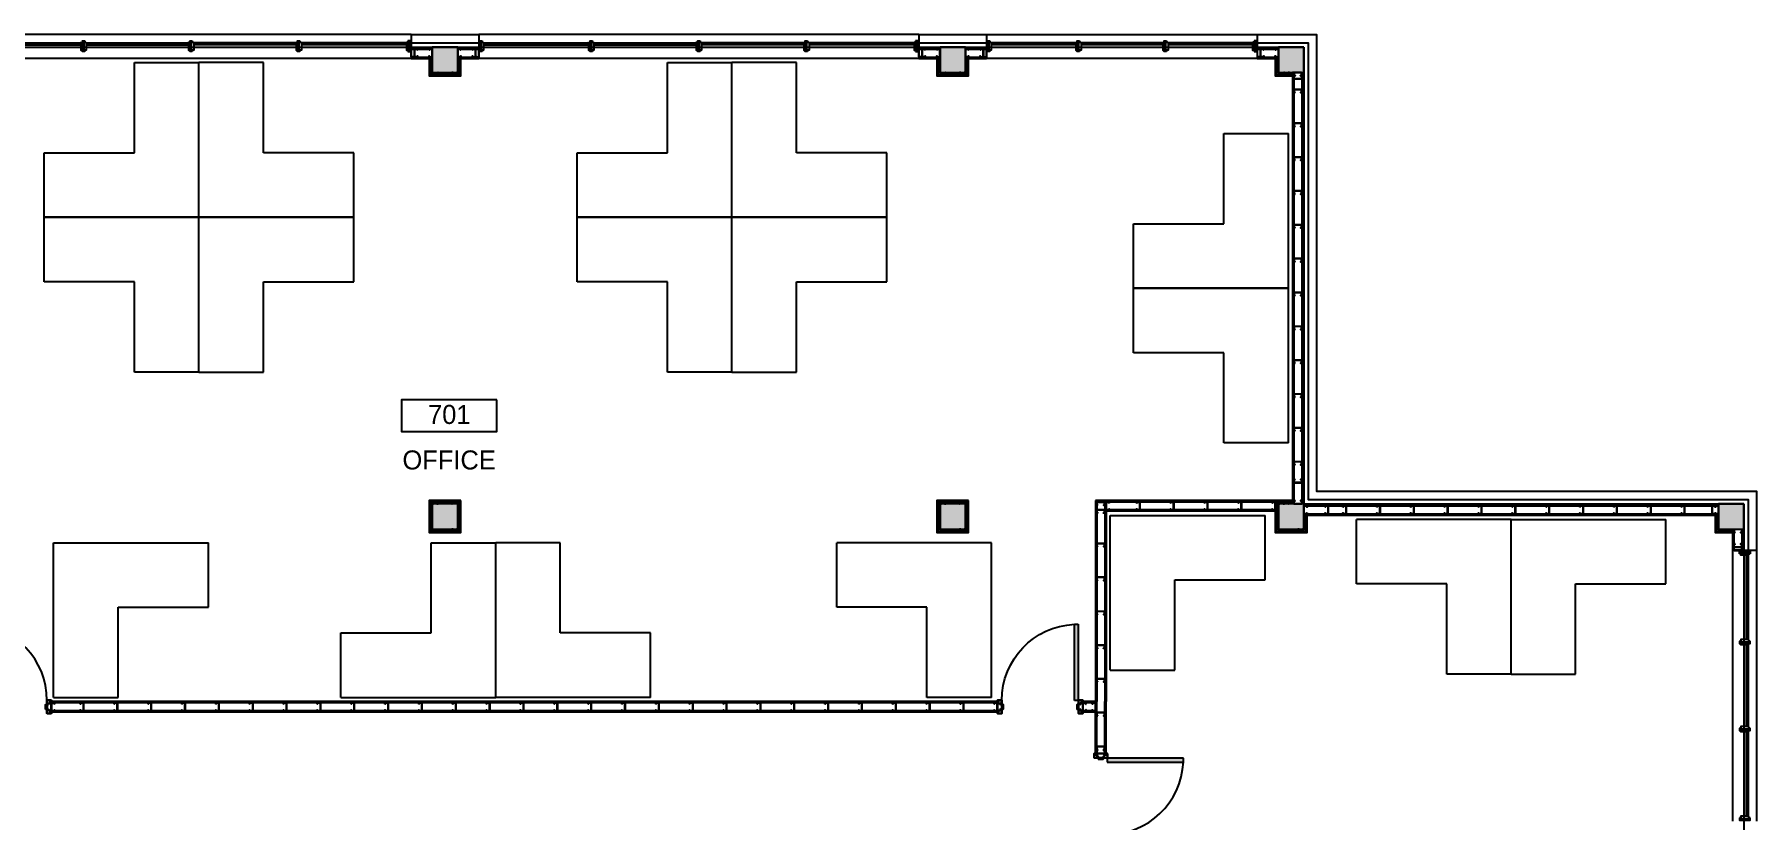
# Model space of a CAD drawing. Header units: millimetres. Extents: x 5414 to 278894, y 4264 to 146383.
# Drawn here: x 77562 to 97914, y 22707 to 32001 of the extents above; entities that cross this region are included whole.
import ezdxf
from ezdxf.enums import TextEntityAlignment as Align

# ---------------------------------------------------------------- set-up
doc = ezdxf.new("R2010")
doc.units = ezdxf.units.MM
doc.linetypes.add('Commercial Base Plan$0$ACAD_ISO02W100', pattern=[15, 12, -3])
for name, color, linetype in [('Commercial Base Plan$0$A-DR-INT', 6, 'Continuous'), ('Commercial Base Plan$0$A-GL-RMS-IDN', 6, 'Continuous'), ('Commercial Base Plan$0$A-PL-LAY-S', 6, 'Continuous'), ('Commercial Base Plan$0$I-FU-DSK', 6, 'Continuous')]:
    doc.layers.add(name, color=color, linetype=linetype)
doc.styles.add('Commercial Base Plan$0$STYLUS BT', font='stylu.ttf')

# ---------------------------------------------------------------- blocks, each defined once
blk = doc.blocks.new('Commercial Base Plan$0$wbC_Stud 92x38')
blk.add_lwpolyline([(-13, 38), (-3, 38, -0.414214), (0, 35), (0, 3, -0.414214), (-3, 0), (-89, 0, -0.414214), (-92, 3), (-92, 35, -0.414214), (-89, 38), (-79, 38), (-79, 37), (-89, 37, 0.414214), (-91, 35), (-91, 3, 0.414214), (-89, 1), (-3, 1, 0.414214), (-1, 3), (-1, 35, 0.414214), (-3, 37), (-13, 37)], format="xyb", close=True)
blk = doc.blocks.new('Commercial Base Plan$0$wbFurringChanel 70x22')
blk.add_lwpolyline([(5, 3), (0, 3, 0.414214), (0, 2), (0, 0, 0.414214), (0, 0), (16, 0, 0.394412), (16, 0), (17, 22, -0.394412), (18, 22), (18, 22, -0.198912), (19, 22), (19, 21, 0.198912), (19, 21), (51, 21), (51, 21, 0.198912), (51, 21), (51, 22, -0.198912), (52, 22), (52, 22, -0.394412), (53, 22), (54, 0, 0.394412), (54, 0), (70, 0, 0.414214), (70, 0), (70, 2, 0.414214), (70, 2), (65, 2)], format="xyb")
blk = doc.blocks.new('Commercial Base Plan$0$wbDoorPlan 900x124(1010ro)')
for p, q in [((55, 976), (55, 77)), ((100, 976), (55, 976)), ((100, 77), (100, 976)), ((1, -35), (1, 35)), ((55, 77), (100, 77)), ((1009, -35), (1009, 35))]:
    blk.add_line(p, q)
for points in [[(9, 65), (2, 65, -0.414214), (1, 66), (1, 77, -0.414214), (2, 78), (50, 78, -0.414214), (51, 77), (51, 29, 0.414214), (52, 28), (66, 28, -0.414214), (67, 27), (67, -27, -0.414214), (66, -28), (52, -28, 0.414214), (51, -29), (51, -77, -0.414214), (50, -78), (2, -78, -0.414214), (1, -77), (1, -66, -0.414214), (2, -65), (9, -65), (9, -64), (2, -64, 0.414214), (0, -66), (0, -77, 0.414214), (2, -79), (50, -79, 0.414214), (52, -77), (52, -29), (66, -29, 0.414214), (68, -27), (68, 27, 0.414214), (66, 29), (52, 29), (52, 77, 0.414214), (50, 79), (2, 79, 0.414214), (0, 77), (0, 66, 0.414214), (2, 64), (9, 64)], [(1001, 65), (1008, 65, 0.414214), (1009, 66), (1009, 77, 0.414214), (1008, 78), (960, 78, 0.414214), (959, 77), (959, 29, -0.414214), (958, 28), (944, 28, 0.414214), (943, 27), (943, -27, 0.414214), (944, -28), (958, -28, -0.414214), (959, -29), (959, -77, 0.414214), (960, -78), (1008, -78, 0.414214), (1009, -77), (1009, -66, 0.414214), (1008, -65), (1001, -65), (1001, -64), (1008, -64, -0.414214), (1010, -66), (1010, -77, -0.414214), (1008, -79), (960, -79, -0.414214), (958, -77), (958, -29), (944, -29, -0.414214), (942, -27), (942, 27, -0.414214), (944, 29), (958, 29), (958, 77, -0.414214), (960, 79), (1008, 79, -0.414214), (1010, 77), (1010, 66, -0.414214), (1008, 64), (1001, 64)]]:
    blk.add_lwpolyline(points, format="xyb", close=True)
for points in [[(0, -34), (0, 34), (20, 45), (15, 51), (15, 77), (50, 77), (50, -77), (15, -77), (15, -52), (20, -45)], [(1010, -34), (1010, 34), (990, 45), (995, 51), (995, 77), (960, 77), (960, -77), (995, -77), (995, -52), (990, -45)]]:
    blk.add_lwpolyline(points, close=True)
for centre in [(35, 36), (975, 36), (35, -36), (975, -36)]:
    blk.add_circle(centre, 8)
blk.add_arc((59, 78), 899, 359.9419, 87.4119)
blk.add_solid([(55, 976), (100, 976), (55, 77), (100, 77)])
blk = doc.blocks.new('Commercial Base Plan$0$wbAluminJamb 127x44.5')
for p, q in [((-109.5, 39.25), (-127, 39.25)), ((-22.5, 56.5), (-17.5, 51.5)), ((0, 39.25), (-17.5, 39.25))]:
    blk.add_line(p, q)
at = {"color": 5}
for p, q in [((-47.5, 56.5), (-47.5, 66.5)), ((-22.5, 56.5), (-22.5, 66.5))]:
    blk.add_line(p, q, dxfattribs=at)
for points in [[(-127, 39.25), (-127, 12), (0, 12), (0, 39.25)], [(-22.5, 56.5), (-109.5, 56.5), (-109.5, 31.5), (-17.5, 31.5), (-17.5, 51.5)]]:
    blk.add_lwpolyline(points)
blk = doc.blocks.new('Commercial Base Plan$0$wbAluminMulion 127x44.5')
for p, q in [((-109.5, 13.625), (-127, 13.625)), ((-22.5, 30.875), (-17.5, 25.875)), ((0, 13.625), (-17.5, 13.625)), ((-22.5, -30.875), (-17.5, -25.875))]:
    blk.add_line(p, q)
at = {"color": 5}
for p, q in [((-47.5, 30.875), (-47.5, 40.875)), ((-22.5, 30.875), (-22.5, 40.875)), ((-47.5, -30.875), (-47.5, -40.875)), ((-22.5, -30.875), (-22.5, -40.875))]:
    blk.add_line(p, q, dxfattribs=at)
for points in [[(-127, 13.625), (-127, -13.625), (-109.5, -13.625)], [(-22.5, 30.875), (-109.5, 30.875), (-109.5, 5.875), (-17.5, 5.875), (-17.5, 25.875)], [(-17.5, -13.625), (0, -13.625), (0, 13.625)], [(-22.5, -30.875), (-109.5, -30.875), (-109.5, -5.875), (-17.5, -5.875), (-17.5, -25.875)]]:
    blk.add_lwpolyline(points)
blk = doc.blocks.new('Commercial Base Plan$0$wbW02Plan_3176x127(ro3200)')
for p, q in [((-3143.5, -22.5), (-2145.375, -22.5)), ((-3143.5, -47.5), (-2145.375, -47.5)), ((-2083.625, -22.5), (-1116.375, -22.5)), ((-2083.625, -47.5), (-1116.375, -47.5)), ((-1054.625, -22.5), (-56.5, -22.5)), ((-1054.625, -47.5), (-56.5, -47.5))]:
    blk.add_line(p, q)
at = {"rotation": 90}
for name, p in [('Commercial Base Plan$0$wbAluminMulion 127x44.5', (-2114.5, 0)), ('Commercial Base Plan$0$wbAluminMulion 127x44.5', (-1085.5, 0)), ('Commercial Base Plan$0$wbAluminJamb 127x44.5', (0, 0))]:
    blk.add_blockref(name, p, dxfattribs=at)
at = {"xscale": -1, "rotation": 270}
blk.add_blockref('Commercial Base Plan$0$wbAluminJamb 127x44.5', (-3200, 0), dxfattribs=at)
blk = doc.blocks.new('Commercial Base Plan$0$wbW01Plan_5176x127(ro5200)')
for p, q in [((-5143.5, -22.5), (-3902.625, -22.5)), ((-5143.5, -47.5), (-3902.625, -47.5)), ((-3840.875, -22.5), (-2630.875, -22.5)), ((-3840.875, -47.5), (-2630.875, -47.5)), ((-1359.125, -22.5), (-2569.125, -22.5)), ((-1359.125, -47.5), (-2569.125, -47.5)), ((-56.5, -22.5), (-1297.375, -22.5)), ((-56.5, -47.5), (-1297.375, -47.5))]:
    blk.add_line(p, q)
at = {"rotation": 90}
for name, p in [('Commercial Base Plan$0$wbAluminMulion 127x44.5', (-3871.75, 0)), ('Commercial Base Plan$0$wbAluminMulion 127x44.5', (-2600, 0)), ('Commercial Base Plan$0$wbAluminMulion 127x44.5', (-1328.25, 0)), ('Commercial Base Plan$0$wbAluminJamb 127x44.5', (0, 0))]:
    blk.add_blockref(name, p, dxfattribs=at)
at = {"xscale": -1, "rotation": 270}
blk.add_blockref('Commercial Base Plan$0$wbAluminJamb 127x44.5', (-5200, 0), dxfattribs=at)
blk = doc.blocks.new('Commercial Base Plan$0$att.RoomName&Number')
blk.add_lwpolyline([(-7.5, 0), (7.5, 0), (7.5, 5), (-7.5, 5)], close=True)
at = {"style": 'Commercial Base Plan$0$STYLUS BT'}
for tag, p in [('ROOM_NAME', (0, 9.5)), ('ROOM', (0, 2.5))]:
    blk.add_attdef(tag, text='', height=3, dxfattribs=at).set_placement(p, align=Align.MIDDLE)
blk = doc.blocks.new('Commercial Base Plan$0$desk')
for p, q in [((0, 1829), (0, 0)), ((0, 1829), (762, 1829)), ((762, 1829), (762, 762)), ((762, 762), (1829, 762)), ((1829, 762), (1829, 0)), ((0, 0), (1829, 0))]:
    blk.add_line(p, q)

msp = doc.modelspace()

# ---------------------------------------------------------------- hatches: boundary and pattern name
at = {"layer": 'Commercial Base Plan$0$A-PL-LAY-S'}
for points in [[(82564, 31851.2), (82264, 31851.2), (82264, 31551.2), (82564, 31551.2)], [(88564, 31851.2), (88264, 31851.2), (88264, 31551.2), (88564, 31551.2)], [(92564, 31851.2), (92264, 31851.2), (92264, 31551.2), (92564, 31551.2)], [(82564, 26451.2), (82264, 26451.2), (82264, 26151.2), (82564, 26151.2)], [(88564, 26451.2), (88264, 26451.2), (88264, 26151.2), (88564, 26151.2)], [(92564, 26451.2), (92264, 26451.2), (92264, 26151.2), (92564, 26151.2)], [(97764, 26451.2), (97464, 26451.2), (97464, 26151.2), (97764, 26151.2)]]:
    msp.add_hatch(color=256, dxfattribs=at).paths.add_polyline_path(points)

# ---------------------------------------------------------------- linework, layer by layer
for p, q in [((82014, 32001.2), (76814, 32001.2)), ((82014, 32001.2), (82014, 31718.2)), ((88014, 32001.2), (82814, 32001.2)), ((82814, 32001.2), (82814, 31718.2)), ((88014, 32001.2), (88014, 31718.2)), ((88814, 32001.2), (92014, 32001.2)), ((88814, 32001.2), (88814, 31718.2)), ((92014, 32001.2), (92014, 31718.2)), ((82014, 31718.2), (76814, 31718.2)), ((88014, 31718.2), (82814, 31718.2)), ((92014, 31718.2), (88814, 31718.2)), ((92226, 26489.2), (90102, 26489.2)), ((90102, 26489.2), (90102, 24113.2)), ((90118, 26489.2), (90118, 24113.2)), ((92226, 26473.2), (90118, 26473.2)), ((90210, 26473.2), (90210, 24113.2)), ((90226, 26473.2), (90226, 24113.2)), ((92226, 26381.2), (90226, 26381.2)), ((92226, 26365.2), (90226, 26365.2)), ((97631, 25901.2), (97631, 22701.2)), ((97914, 25901.2), (97631, 25901.2)), ((97914, 25901.2), (97914, 22701.2)), ((77762, 23989.2), (77762, 24113.2)), ((88942, 23989.2), (88942, 24113.2)), ((89952, 23989.2), (89952, 24113.2)), ((90102, 23989.2), (90102, 24113.2)), ((90118, 23499.2), (90118, 24113.2)), ((90102, 24005.2), (89952, 24005.2)), ((90102, 23499.2), (90226, 23499.2))]:
    msp.add_line(p, q, dxfattribs=at)
at = {"layer": 'Commercial Base Plan$0$A-PL-LAY-S', "linetype": 'Continuous'}
for points in [[(82014, 32001.2), (82814, 32001.2)], [(88014, 32001.2), (88814, 32001.2)], [(92014, 32001.2), (92714, 32001.2), (92714, 26601.2), (97914, 26601.2), (97914, 25901.2)], [(82014, 31901.2), (82814, 31901.2)], [(82014, 31826.2), (82264, 31826.2)], [(82564, 31826.2), (82814, 31826.2)], [(88014, 31901.2), (88814, 31901.2)], [(88014, 31826.2), (88264, 31826.2)], [(88564, 31826.2), (88814, 31826.2)], [(92014, 31901.2), (92614, 31901.2), (92614, 26501.2), (97814, 26501.2), (97814, 25901.2)], [(92014, 31826.2), (92264, 31826.2)], [(82014, 31734.2), (82264, 31734.2)], [(82564, 31734.2), (82814, 31734.2)], [(88014, 31734.2), (88264, 31734.2)], [(88564, 31734.2), (88814, 31734.2)], [(92014, 31734.2), (92264, 31734.2)], [(92447, 31551.2), (92447, 26451.2)], [(92539, 31551.2), (92539, 26451.2)], [(92564, 26426.2), (97464, 26426.2)], [(92564, 26334.2), (97464, 26334.2)], [(97647, 26151.2), (97647, 25901.2)], [(97739, 26151.2), (97739, 25901.2)]]:
    msp.add_lwpolyline(points, dxfattribs=at)
at = {"layer": 'Commercial Base Plan$0$A-PL-LAY-S', "linetype": 'Commercial Base Plan$0$ACAD_ISO02W100'}
msp.add_lwpolyline([(97764, 26451.2), (97764, 12151.2), (92564, 12151.2), (92564, 6751.2), (66264, 6751.2), (66264, 12151.2), (61064, 12151.2), (61064, 26451.2), (66264, 26451.2), (66264, 31851.2), (92564, 31851.2), (92564, 26451.2), (97764, 26451.2)], dxfattribs=at)
at = {"layer": 'Commercial Base Plan$0$A-PL-LAY-S'}
for points in [[(82564, 31851.2), (82264, 31851.2), (82264, 31551.2), (82564, 31551.2)], [(88564, 31851.2), (88264, 31851.2), (88264, 31551.2), (88564, 31551.2)], [(92564, 31851.2), (92264, 31851.2), (92264, 31551.2), (92564, 31551.2)], [(82586, 26473.2), (82242, 26473.2), (82242, 26129.2), (82586, 26129.2)], [(88586, 26473.2), (88242, 26473.2), (88242, 26129.2), (88586, 26129.2)], [(82564, 26451.2), (82264, 26451.2), (82264, 26151.2), (82564, 26151.2)], [(88564, 26451.2), (88264, 26451.2), (88264, 26151.2), (88564, 26151.2)], [(92564, 26451.2), (92264, 26451.2), (92264, 26151.2), (92564, 26151.2)], [(97764, 26451.2), (97464, 26451.2), (97464, 26151.2), (97764, 26151.2)]]:
    msp.add_lwpolyline(points, close=True, dxfattribs=at)
for points in [[(82014, 31718.2), (82226, 31718.2), (82226, 31513.2), (82602, 31513.2), (82602, 31718.2), (82814, 31718.2)], [(82242, 31734.2), (82242, 31529.2), (82586, 31529.2), (82586, 31734.2)], [(88014, 31718.2), (88226, 31718.2), (88226, 31513.2), (88602, 31513.2), (88602, 31718.2), (88814, 31718.2)], [(88242, 31734.2), (88242, 31529.2), (88586, 31529.2), (88586, 31734.2)], [(92014, 31718.2), (92226, 31718.2), (92226, 31513.2), (92431, 31513.2), (92431, 26489.2), (92226, 26489.2), (92226, 26113.2), (92602, 26113.2), (92602, 26318.2), (97426, 26318.2), (97426, 26113.2), (97631, 26113.2), (97631, 25901.2)], [(92242, 31734.2), (92242, 31529.2), (92447, 31529.2)], [(92447, 26473.2), (92242, 26473.2), (92242, 26129.2), (92586, 26129.2), (92586, 26334.2)], [(97442, 26334.2), (97442, 26129.2), (97647, 26129.2)], [(88942, 24113.2), (77762, 24113.2)], [(88942, 24097.2), (77762, 24097.2)], [(90102, 24113.2), (89952, 24113.2)], [(90102, 24097.2), (89952, 24097.2)], [(90210, 23499.2), (90210, 24113.2)], [(90226, 23499.2), (90226, 24113.2)], [(88942, 24005.2), (77762, 24005.2)], [(88942, 23989.2), (77762, 23989.2)], [(90102, 23499.2), (90102, 23989.2), (89952, 23989.2)]]:
    msp.add_lwpolyline(points, dxfattribs=at)
at = {"layer": 'Commercial Base Plan$0$A-PL-LAY-S', "linetype": 'Continuous'}
for points in [[(82602, 26489.2), (82226, 26489.2), (82226, 26113.2), (82602, 26113.2)], [(88602, 26489.2), (88226, 26489.2), (88226, 26113.2), (88602, 26113.2)]]:
    msp.add_lwpolyline(points, close=True, dxfattribs=at)

# ---------------------------------------------------------------- block references
at = {"layer": 'Commercial Base Plan$0$A-DR-INT'}
msp.add_blockref('Commercial Base Plan$0$wbDoorPlan 900x124(1010ro)', (76752, 24051.2), dxfattribs=at)
at = {"layer": 'Commercial Base Plan$0$A-DR-INT', "xscale": -1}
msp.add_blockref('Commercial Base Plan$0$wbDoorPlan 900x124(1010ro)', (89952, 24051.2), dxfattribs=at)
at = {"layer": 'Commercial Base Plan$0$A-DR-INT', "rotation": 270}
msp.add_blockref('Commercial Base Plan$0$wbDoorPlan 900x124(1010ro)', (90164, 23499.2), dxfattribs=at)
at = {"layer": 'Commercial Base Plan$0$A-GL-RMS-IDN'}
ref = msp.add_blockref('Commercial Base Plan$0$att.RoomName&Number', (82462.7, 27683.2), dxfattribs=dict(at, xscale=75, yscale=75, zscale=75, rotation=180))
ref.add_attrib('ROOM', '701', dxfattribs={"layer": '0', "height": 225, "style": 'Commercial Base Plan$0$STYLUS BT'}).set_placement((82464.7, 27508.6), align=Align.MIDDLE)
ref.add_attrib('ROOM_NAME', 'OFFICE', dxfattribs={"layer": '0', "height": 225, "style": 'Commercial Base Plan$0$STYLUS BT'}).set_placement((82462.7, 26970.7), align=Align.MIDDLE)
at = {"layer": 'Commercial Base Plan$0$A-PL-LAY-S', "xscale": -1}
for name, p in [('Commercial Base Plan$0$wbW01Plan_5176x127(ro5200)', (76814, 31926.2)), ('Commercial Base Plan$0$wbW01Plan_5176x127(ro5200)', (82814, 31926.2)), ('Commercial Base Plan$0$wbW02Plan_3176x127(ro3200)', (88814, 31926.2)), ('Commercial Base Plan$0$wbC_Stud 92x38', (92447, 31475.2)), ('Commercial Base Plan$0$wbC_Stud 92x38', (92447, 26701.2)), ('Commercial Base Plan$0$wbFurringChanel 70x22', (82564, 26451.2)), ('Commercial Base Plan$0$wbFurringChanel 70x22', (88564, 26451.2)), ('Commercial Base Plan$0$wbFurringChanel 70x22', (92447, 26451.2)), ('Commercial Base Plan$0$wbC_Stud 92x38', (92447, 26451.2)), ('Commercial Base Plan$0$wbC_Stud 92x38', (97647, 25939.2)), ('Commercial Base Plan$0$wbC_Stud 92x38', (97647, 25901.2)), ('Commercial Base Plan$0$wbC_Stud 92x38', (90118, 23499.2))]:
    msp.add_blockref(name, p, dxfattribs=at)
for name, p, rotation in [('Commercial Base Plan$0$wbC_Stud 92x38', (82014, 31826.2), 270), ('Commercial Base Plan$0$wbC_Stud 92x38', (82052, 31826.2), 270), ('Commercial Base Plan$0$wbC_Stud 92x38', (82564, 31826.2), 270), ('Commercial Base Plan$0$wbC_Stud 92x38', (88014, 31826.2), 270), ('Commercial Base Plan$0$wbC_Stud 92x38', (88052, 31826.2), 270), ('Commercial Base Plan$0$wbC_Stud 92x38', (88564, 31826.2), 270), ('Commercial Base Plan$0$wbC_Stud 92x38', (92014, 31826.2), 270), ('Commercial Base Plan$0$wbC_Stud 92x38', (92052, 31826.2), 270), ('Commercial Base Plan$0$wbFurringChanel 70x22', (82264, 31551.2), 180), ('Commercial Base Plan$0$wbFurringChanel 70x22', (82564, 31664.2), 270), ('Commercial Base Plan$0$wbFurringChanel 70x22', (82564, 31551.2), 270), ('Commercial Base Plan$0$wbFurringChanel 70x22', (88264, 31551.2), 180), ('Commercial Base Plan$0$wbFurringChanel 70x22', (88564, 31664.2), 270), ('Commercial Base Plan$0$wbFurringChanel 70x22', (88564, 31551.2), 270), ('Commercial Base Plan$0$wbFurringChanel 70x22', (92264, 31551.2), 180), ('Commercial Base Plan$0$wbC_Stud 92x38', (90226, 26473.2), 270), ('Commercial Base Plan$0$wbFurringChanel 70x22', (82264, 26451.2), 90), ('Commercial Base Plan$0$wbFurringChanel 70x22', (88264, 26451.2), 90), ('Commercial Base Plan$0$wbFurringChanel 70x22', (92264, 26451.2), 90), ('Commercial Base Plan$0$wbFurringChanel 70x22', (97464, 26334.2), 90), ('Commercial Base Plan$0$wbFurringChanel 70x22', (82264, 26151.2), 180), ('Commercial Base Plan$0$wbFurringChanel 70x22', (82564, 26151.2), 270), ('Commercial Base Plan$0$wbFurringChanel 70x22', (88264, 26151.2), 180), ('Commercial Base Plan$0$wbFurringChanel 70x22', (88564, 26151.2), 270), ('Commercial Base Plan$0$wbFurringChanel 70x22', (92264, 26151.2), 180), ('Commercial Base Plan$0$wbFurringChanel 70x22', (92564, 26151.2), 270), ('Commercial Base Plan$0$wbFurringChanel 70x22', (97464, 26151.2), 180), ('Commercial Base Plan$0$wbFurringChanel 70x22', (97577, 26151.2), 180), ('Commercial Base Plan$0$wbC_Stud 92x38', (77762, 24097.2), 270), ('Commercial Base Plan$0$wbC_Stud 92x38', (89952, 24097.2), 270)]:
    msp.add_blockref(name, p, dxfattribs=dict(at, rotation=rotation))
at = {"layer": 'Commercial Base Plan$0$A-PL-LAY-S'}
for name, p, rotation in [('Commercial Base Plan$0$wbC_Stud 92x38', (82264, 31826.2), 90.00000000000001), ('Commercial Base Plan$0$wbC_Stud 92x38', (82776, 31826.2), 90.00000000000001), ('Commercial Base Plan$0$wbC_Stud 92x38', (82814, 31826.2), 90.00000000000001), ('Commercial Base Plan$0$wbC_Stud 92x38', (88264, 31826.2), 90.00000000000001), ('Commercial Base Plan$0$wbC_Stud 92x38', (88776, 31826.2), 90.00000000000001), ('Commercial Base Plan$0$wbC_Stud 92x38', (88814, 31826.2), 90.00000000000001), ('Commercial Base Plan$0$wbC_Stud 92x38', (92264, 31826.2), 90.00000000000001), ('Commercial Base Plan$0$wbFurringChanel 70x22', (82264, 31664.2), 90.00000000000001), ('Commercial Base Plan$0$wbFurringChanel 70x22', (82264, 31551.2), 90.00000000000001), ('Commercial Base Plan$0$wbFurringChanel 70x22', (82564, 31551.2), 180), ('Commercial Base Plan$0$wbFurringChanel 70x22', (88264, 31664.2), 90.00000000000001), ('Commercial Base Plan$0$wbFurringChanel 70x22', (88264, 31551.2), 90.00000000000001), ('Commercial Base Plan$0$wbFurringChanel 70x22', (88564, 31551.2), 180), ('Commercial Base Plan$0$wbFurringChanel 70x22', (92264, 31664.2), 90.00000000000001), ('Commercial Base Plan$0$wbFurringChanel 70x22', (92264, 31551.2), 90.00000000000001), ('Commercial Base Plan$0$wbFurringChanel 70x22', (92447, 31551.2), 180), ('Commercial Base Plan$0$wbC_Stud 92x38', (92447, 31551.2), 180), ('Commercial Base Plan$0$wbC_Stud 92x38', (92447, 31351.2), 180), ('Commercial Base Plan$0$wbC_Stud 92x38', (92447, 30951.2), 180), ('Commercial Base Plan$0$wbC_Stud 92x38', (92447, 30551.2), 180), ('Commercial Base Plan$0$wbC_Stud 92x38', (92447, 30151.2), 180), ('Commercial Base Plan$0$wbC_Stud 92x38', (92447, 29751.2), 180), ('Commercial Base Plan$0$wbC_Stud 92x38', (92447, 29351.2), 180), ('Commercial Base Plan$0$wbC_Stud 92x38', (92447, 28951.2), 180), ('Commercial Base Plan$0$wbC_Stud 92x38', (92447, 28551.2), 180), ('Commercial Base Plan$0$wbC_Stud 92x38', (92447, 28151.2), 180), ('Commercial Base Plan$0$wbC_Stud 92x38', (92447, 27751.2), 180), ('Commercial Base Plan$0$wbC_Stud 92x38', (92447, 27351.2), 180), ('Commercial Base Plan$0$wbC_Stud 92x38', (92447, 26951.2), 180), ('Commercial Base Plan$0$wbC_Stud 92x38', (90118, 26473.2), 180), ('Commercial Base Plan$0$wbC_Stud 92x38', (90626, 26473.2), 90.00000000000001), ('Commercial Base Plan$0$wbC_Stud 92x38', (91026, 26473.2), 90.00000000000001), ('Commercial Base Plan$0$wbC_Stud 92x38', (91426, 26473.2), 90.00000000000001), ('Commercial Base Plan$0$wbC_Stud 92x38', (91826, 26473.2), 90.00000000000001), ('Commercial Base Plan$0$wbC_Stud 92x38', (92226, 26473.2), 90.00000000000001), ('Commercial Base Plan$0$wbFurringChanel 70x22', (82564, 26451.2), 270), ('Commercial Base Plan$0$wbFurringChanel 70x22', (88564, 26451.2), 270), ('Commercial Base Plan$0$wbC_Stud 92x38', (90118, 26381.2), 180), ('Commercial Base Plan$0$wbC_Stud 92x38', (92564, 26334.2), 270), ('Commercial Base Plan$0$wbFurringChanel 70x22', (92564, 26334.2), 270), ('Commercial Base Plan$0$wbC_Stud 92x38', (92852, 26426.2), 90.00000000000001), ('Commercial Base Plan$0$wbC_Stud 92x38', (93064, 26426.2), 90.00000000000001), ('Commercial Base Plan$0$wbC_Stud 92x38', (93464, 26426.2), 90.00000000000001), ('Commercial Base Plan$0$wbC_Stud 92x38', (93864, 26426.2), 90.00000000000001), ('Commercial Base Plan$0$wbC_Stud 92x38', (94264, 26426.2), 90.00000000000001), ('Commercial Base Plan$0$wbC_Stud 92x38', (94664, 26426.2), 90.00000000000001), ('Commercial Base Plan$0$wbC_Stud 92x38', (95064, 26426.2), 90.00000000000001), ('Commercial Base Plan$0$wbC_Stud 92x38', (95464, 26426.2), 90.00000000000001), ('Commercial Base Plan$0$wbC_Stud 92x38', (95864, 26426.2), 90.00000000000001), ('Commercial Base Plan$0$wbC_Stud 92x38', (96264, 26426.2), 90.00000000000001), ('Commercial Base Plan$0$wbC_Stud 92x38', (96664, 26426.2), 90.00000000000001), ('Commercial Base Plan$0$wbC_Stud 92x38', (97064, 26426.2), 90.00000000000001), ('Commercial Base Plan$0$wbC_Stud 92x38', (97388, 26334.2), 270), ('Commercial Base Plan$0$wbC_Stud 92x38', (97464, 26426.2), 90.00000000000001), ('Commercial Base Plan$0$wbFurringChanel 70x22', (82264, 26151.2), 90.00000000000001), ('Commercial Base Plan$0$wbFurringChanel 70x22', (82564, 26151.2), 180), ('Commercial Base Plan$0$wbFurringChanel 70x22', (88264, 26151.2), 90.00000000000001), ('Commercial Base Plan$0$wbFurringChanel 70x22', (88564, 26151.2), 180), ('Commercial Base Plan$0$wbFurringChanel 70x22', (92264, 26151.2), 90.00000000000001), ('Commercial Base Plan$0$wbFurringChanel 70x22', (92564, 26151.2), 180), ('Commercial Base Plan$0$wbFurringChanel 70x22', (97464, 26151.2), 90.00000000000001), ('Commercial Base Plan$0$wbC_Stud 92x38', (97647, 26151.2), 180), ('Commercial Base Plan$0$wbC_Stud 92x38', (90118, 25984.2), 180), ('Commercial Base Plan$0$wbW02Plan_3176x127(ro3200)', (97839, 22701.2), 270), ('Commercial Base Plan$0$wbC_Stud 92x38', (90118, 25584.2), 180), ('Commercial Base Plan$0$wbC_Stud 92x38', (90118, 25181.2), 180), ('Commercial Base Plan$0$wbC_Stud 92x38', (90118, 24781.2), 180), ('Commercial Base Plan$0$wbC_Stud 92x38', (90118, 24384.2), 180), ('Commercial Base Plan$0$wbC_Stud 92x38', (78142, 24097.2), 90.00000000000001), ('Commercial Base Plan$0$wbC_Stud 92x38', (78542, 24097.2), 90.00000000000001), ('Commercial Base Plan$0$wbC_Stud 92x38', (78942, 24097.2), 90.00000000000001), ('Commercial Base Plan$0$wbC_Stud 92x38', (79342, 24097.2), 90.00000000000001), ('Commercial Base Plan$0$wbC_Stud 92x38', (79742, 24097.2), 90.00000000000001), ('Commercial Base Plan$0$wbC_Stud 92x38', (80142, 24097.2), 90.00000000000001), ('Commercial Base Plan$0$wbC_Stud 92x38', (80542, 24097.2), 90.00000000000001), ('Commercial Base Plan$0$wbC_Stud 92x38', (80942, 24097.2), 90.00000000000001), ('Commercial Base Plan$0$wbC_Stud 92x38', (81342, 24097.2), 90.00000000000001), ('Commercial Base Plan$0$wbC_Stud 92x38', (81742, 24097.2), 90.00000000000001), ('Commercial Base Plan$0$wbC_Stud 92x38', (82142, 24097.2), 90.00000000000001), ('Commercial Base Plan$0$wbC_Stud 92x38', (82542, 24097.2), 90.00000000000001), ('Commercial Base Plan$0$wbC_Stud 92x38', (82942, 24097.2), 90.00000000000001), ('Commercial Base Plan$0$wbC_Stud 92x38', (83342, 24097.2), 90.00000000000001), ('Commercial Base Plan$0$wbC_Stud 92x38', (83742, 24097.2), 90.00000000000001), ('Commercial Base Plan$0$wbC_Stud 92x38', (84142, 24097.2), 90.00000000000001), ('Commercial Base Plan$0$wbC_Stud 92x38', (84542, 24097.2), 90.00000000000001), ('Commercial Base Plan$0$wbC_Stud 92x38', (84942, 24097.2), 90.00000000000001), ('Commercial Base Plan$0$wbC_Stud 92x38', (85342, 24097.2), 90.00000000000001), ('Commercial Base Plan$0$wbC_Stud 92x38', (85742, 24097.2), 90.00000000000001), ('Commercial Base Plan$0$wbC_Stud 92x38', (86142, 24097.2), 90.00000000000001), ('Commercial Base Plan$0$wbC_Stud 92x38', (86542, 24097.2), 90.00000000000001), ('Commercial Base Plan$0$wbC_Stud 92x38', (86942, 24097.2), 90.00000000000001), ('Commercial Base Plan$0$wbC_Stud 92x38', (87342, 24097.2), 90.00000000000001), ('Commercial Base Plan$0$wbC_Stud 92x38', (87742, 24097.2), 90.00000000000001), ('Commercial Base Plan$0$wbC_Stud 92x38', (88142, 24097.2), 90.00000000000001), ('Commercial Base Plan$0$wbC_Stud 92x38', (88542, 24097.2), 90.00000000000001), ('Commercial Base Plan$0$wbC_Stud 92x38', (88942, 24097.2), 90.00000000000001), ('Commercial Base Plan$0$wbC_Stud 92x38', (90102, 24097.2), 90.00000000000001), ('Commercial Base Plan$0$wbC_Stud 92x38', (90118, 23984.2), 180), ('Commercial Base Plan$0$wbC_Stud 92x38', (90118, 23584.2), 180)]:
    msp.add_blockref(name, p, dxfattribs=dict(at, rotation=rotation))
for p in [(82264, 26451.2), (88264, 26451.2), (92264, 26451.2)]:
    msp.add_blockref('Commercial Base Plan$0$wbFurringChanel 70x22', p, dxfattribs=at)
at = {"layer": 'Commercial Base Plan$0$I-FU-DSK'}
for p, rotation in [((79505.6, 29839.2), 90.00000000000001), ((85804.8, 29839.2), 90.00000000000001), ((92381, 29000), 90.00000000000001), ((79505.6, 29839.2), 180), ((85804.8, 29839.2), 180), ((92381, 29000), 180), ((95014, 26268.2), 180), ((83013.8, 24163.2), 90.00000000000001), ((88872.1, 25992.2), 180)]:
    msp.add_blockref('Commercial Base Plan$0$desk', p, dxfattribs=dict(at, rotation=rotation))
at = {"layer": 'Commercial Base Plan$0$I-FU-DSK', "xscale": -1}
for p, rotation in [((79505.6, 29839.2), 270), ((85804.8, 29839.2), 270), ((79505.6, 29839.2), 180), ((85804.8, 29839.2), 180), ((90276, 26315.2), 180), ((95014, 26268.2), 180), ((77789.1, 25992.2), 180), ((83013.8, 24163.2), 270)]:
    msp.add_blockref('Commercial Base Plan$0$desk', p, dxfattribs=dict(at, rotation=rotation))

doc.saveas('drawing.dxf')
